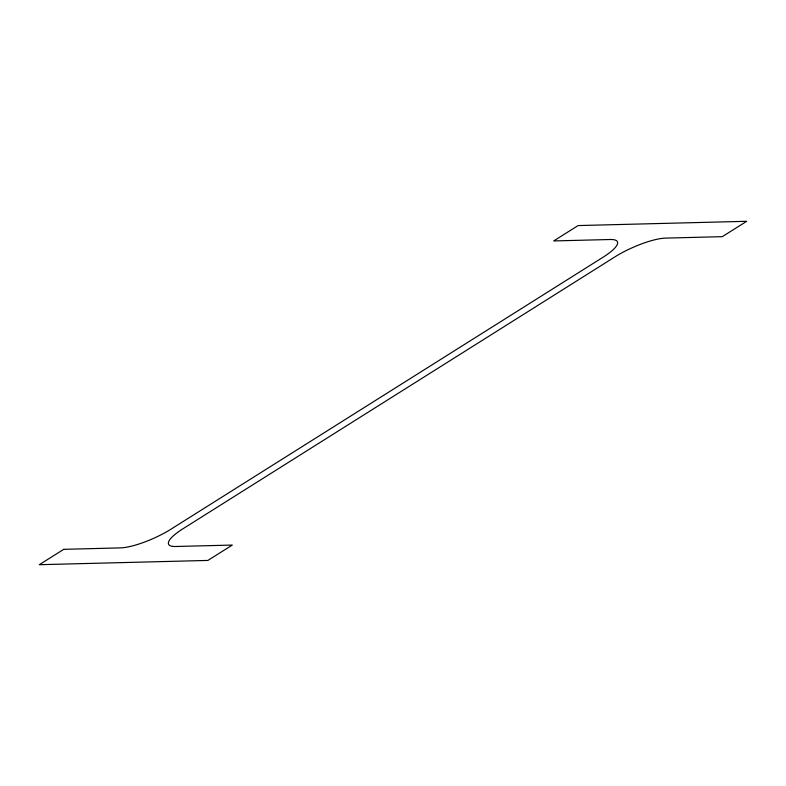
<?xml version="1.0" encoding="UTF-8"?>
<svg xmlns="http://www.w3.org/2000/svg" width="786" height="786" viewBox="0 0 786 786"><rect width="100%" height="100%" fill="white"/><g stroke="black" fill="none" stroke-linecap="round" stroke-linejoin="round"><path stroke-width="1.18" d="M63.725 549.335L39.3 564.702L207.887 560.428L232.312 545.062L175.622 546.496A39.29 9.638 -23.9 0 1 182.814 528.86L614.986 256.845A39.29 9.638 -23.9 0 1 665.575 238.109L722.275 236.665L746.7 221.298L578.113 225.572L553.688 240.938L610.378 239.504A39.29 9.638 -23.9 0 1 603.186 257.14L171.014 529.155A39.29 9.638 -23.9 0 1 120.425 547.891L63.725 549.335"/></g></svg>
